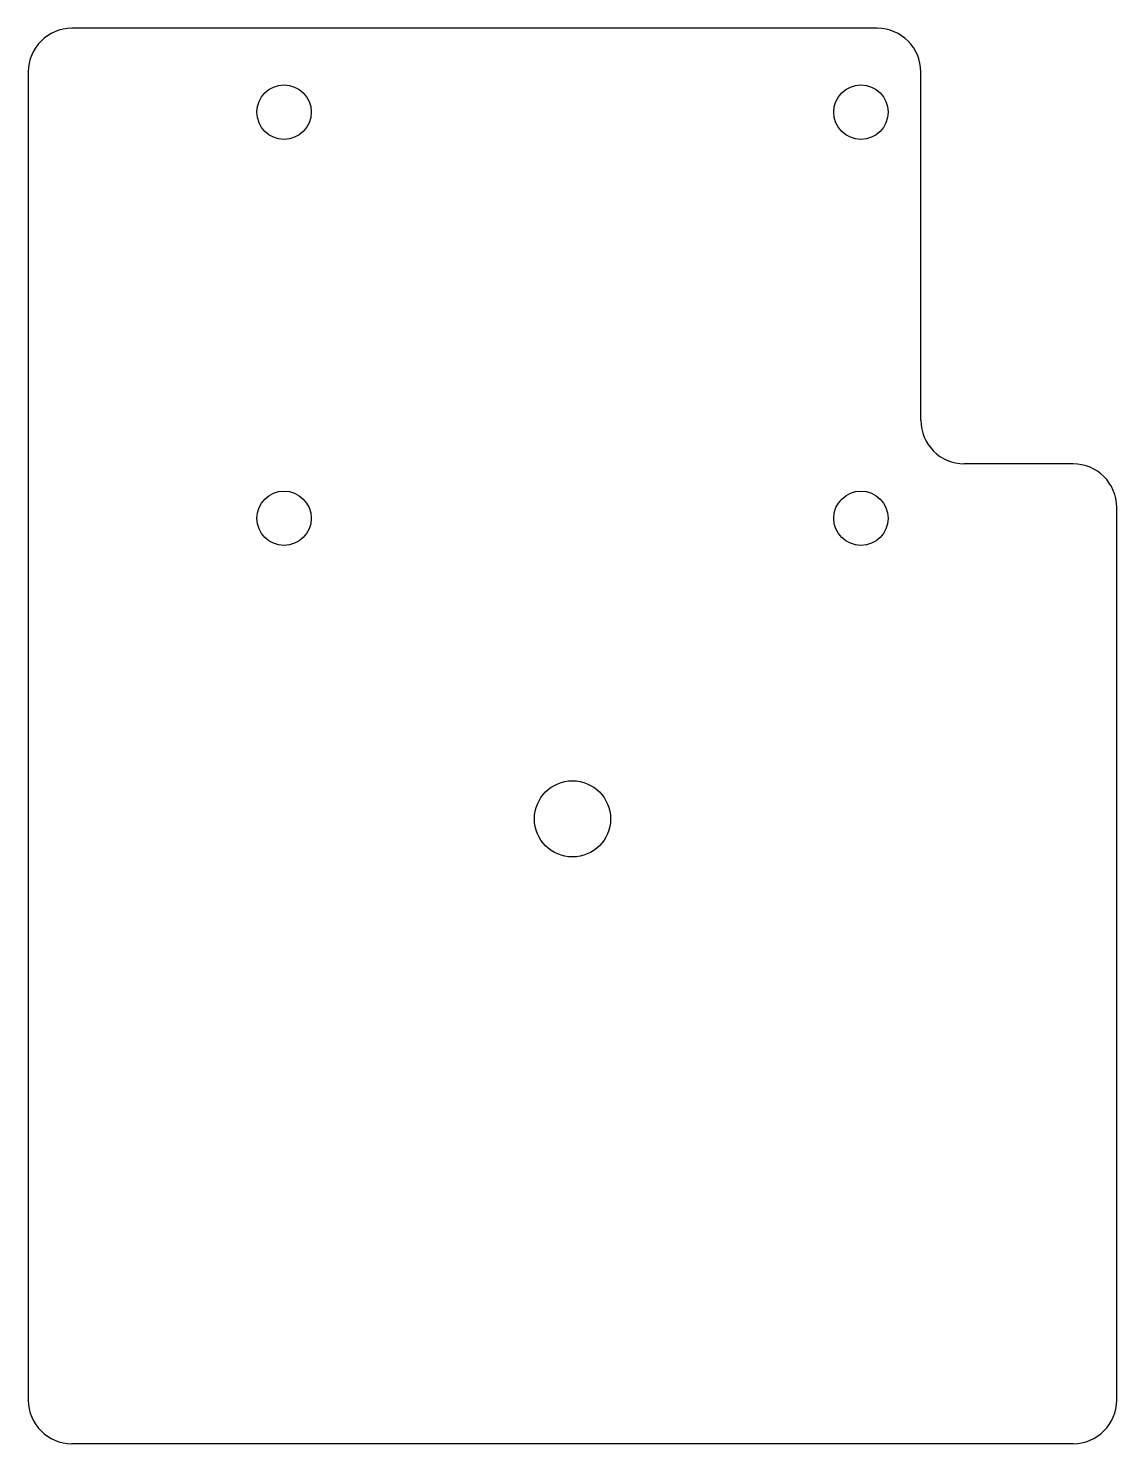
# Model space of a CAD drawing. Header units: millimetres. Extents: x -25 to 25, y -32.5 to 32.5.
import ezdxf

# ---------------------------------------------------------------- set-up
doc = ezdxf.new("R2010")
doc.units = ezdxf.units.MM

msp = doc.modelspace()

# ---------------------------------------------------------------- linework, layer by layer
at = {"color": 7, "linetype": 'Continuous', "lineweight": 25}
for p, q in [((14, 32.5), (-23, 32.5)), ((-25, 30.5), (-25, -30.5)), ((16, 14.5), (16, 30.5)), ((23, 12.5), (18, 12.5)), ((25, -30.5), (25, 10.5)), ((23, -32.5), (-23, -32.5))]:
    msp.add_line(p, q, dxfattribs=at)
for centre, radius in [((-13.25, 28.65), 1.25), ((13.25, 28.65), 1.25), ((-13.25, 10), 1.25), ((13.25, 10), 1.25), ((0, -3.805), 1.75)]:
    msp.add_circle(centre, radius, dxfattribs=at)
for centre, start, end in [((14, 30.5), 0, 90), ((-23, 30.5), 90, 180), ((18, 14.5), 180, 270), ((23, 10.5), 0, 90), ((-23, -30.5), 180, 270), ((23, -30.5), 270, 0)]:
    msp.add_arc(centre, 2, start, end, dxfattribs=at)

doc.saveas('drawing.dxf')
